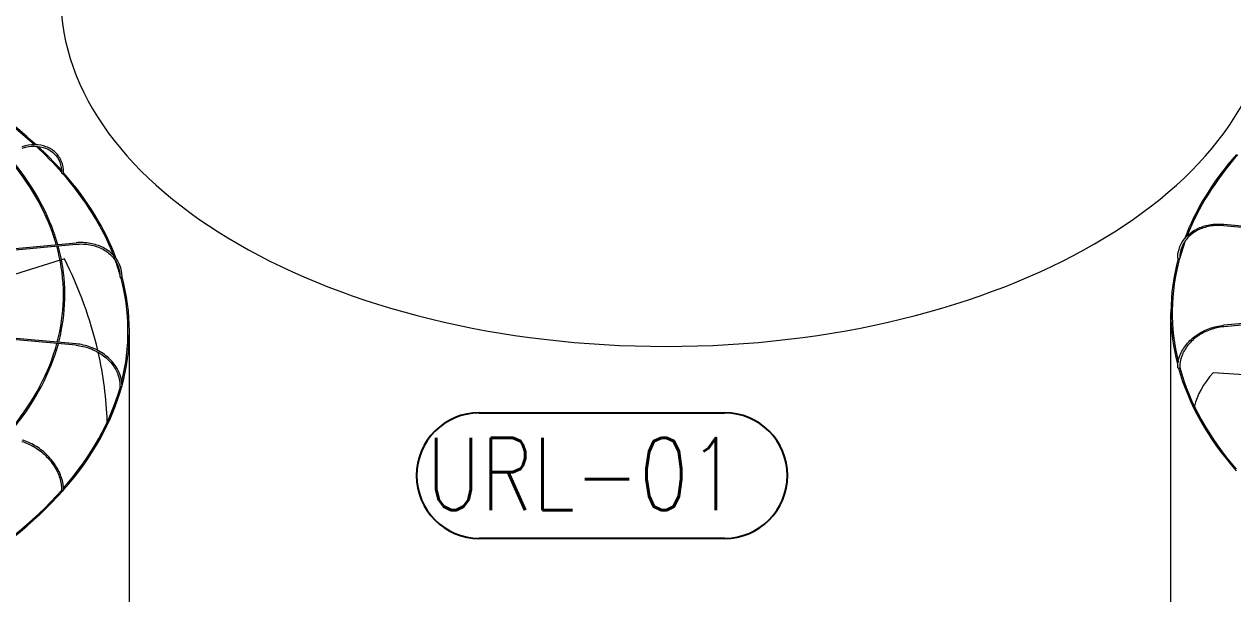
# Model space of a CAD drawing. Header units: millimetres. Extents: x -312439 to 477422, y -331570 to 212570.
# Drawn here: x 368443 to 370537, y 101079 to 102065 of the extents above; entities that cross this region are included whole.
import ezdxf

# ---------------------------------------------------------------- set-up
doc = ezdxf.new("R2010")
doc.units = ezdxf.units.MM
doc.layers.add('ARCONDTEXTO', color=4, linetype='Continuous')
doc.styles.add('ROMANS', font='romans.shx', dxfattribs={"height": 187.5})

msp = doc.modelspace()

# ---------------------------------------------------------------- linework, layer by layer
at = {"color": 3, "linetype": 'Continuous', "lineweight": 0, "extrusion": (-1.11022e-16, 0.816497, 0.57735)}
for p, q in [((370520.774, 101716.258), (371373.628, 101638.27)), ((370520.997, 101718.697), (371374.085, 101640.688)), ((367679.949, 101608.541), (368533.037, 101686.55)), ((367680.406, 101606.123), (368533.26, 101684.111)), ((368512.82, 101658.709), (368507.729, 101657.114)), ((368505.377, 101656.378), (368279.85, 101585.726)), ((371374.432, 101621.768), (370520.774, 101543.707)), ((371375.155, 101619.375), (370520.997, 101541.268)), ((368533.037, 101509.12), (367678.879, 101587.227)), ((368533.26, 101511.559), (367679.602, 101589.621)), ((370429.376, 101002.511), (370429.376, 101565.4)), ((368625.524, 100970.364), (368625.524, 101533.252)), ((370588.721, 101456.079), (370502.559, 101461.575))]:
    msp.add_line(p, q, dxfattribs=at)
at = {"color": 1}
for points in [[(369231.57, 101392.322), (369656.454, 101392.322)], [(369656.454, 101174.916), (369231.57, 101174.916)]]:
    msp.add_lwpolyline(points, dxfattribs=at)
for centre, start, end in [((369231.57, 101283.619), 90, 270), ((369656.454, 101283.619), 270, 90)]:
    msp.add_arc(centre, 108.703, start, end, dxfattribs=at)
at = {"color": 3, "linetype": 'Continuous', "lineweight": 0}
for centre, major_axis, ratio, start_param, end_param in [((369555.29, 102112.671), (-1048.768, 0), 0.57735027, 0, 3.14159265), ((367576.756, 101533.252), (-1046.319, 0), 0.57735027, 3.70570419, 3.9258203), ((367576.756, 101533.252), (-1048.768, 0), 0.57735027, 3.70411228, 3.92650775), ((367576.756, 101533.252), (-1046.319, 0), 0.57735027, 3.61515195, 3.70067928), ((367576.756, 101533.252), (-1048.768, 0), 0.57735027, 3.61992048, 3.69877001), ((371478.144, 101565.4), (-1048.768, 0), 0.57735027, 5.81359811, 6.07011802), ((371478.144, 101565.4), (-1046.319, 0), 0.57735027, 5.81336511, 6.06128621), ((368509.145, 101807.415), (-1.225, 0.021), 0.57151893, 0, 0.48093441), ((368509.145, 101807.415), (-1.225, 0.021), 0.57151893, 0.48093441, 2.05173073), ((367576.756, 101533.252), (-1046.319, 0), 0.57735027, 3.3609423, 3.61148113), ((368510.237, 101807.736), (-1.225, 0), 0.57735027, 1.51847105, 3.14159265), ((367576.756, 101533.252), (-1048.768, 0), 0.57735027, 3.35086888, 3.61231471), ((371478.144, 101565.4), (-1046.319, 0), 0.57735027, 6.07532621, 6.12502314), ((367576.851, 101365.497), (1010.388, -32.497), 0.79709982, 0.20844184, 0.41264052), ((371478.144, 101565.4), (-1048.768, 0), 0.57735027, 6.12772105, 6.43448057), ((371478.144, 101565.4), (-1046.319, 0), 0.57735027, 6.1272654, 6.42392093), ((370442.46, 101659.817), (1.225, 0), 0.57735027, 3.14159265, 5.07887352), ((370443.669, 101659.706), (1.225, 0.023), 0.57529521, 4.54449158, 6.11528791), ((370443.669, 101659.706), (1.225, 0.023), 0.57529521, 6.11528791, 6.28318531), ((367576.756, 101533.252), (-1046.319, 0), 0.57735027, 3.30554955, 3.34466555), ((368610.364, 101627.558), (-1.225, 0.023), 0.57529521, 0, 0.1678974), ((368610.364, 101627.558), (-1.225, 0.023), 0.57529521, 0.1678974, 1.73869372), ((367576.756, 101533.252), (-1046.319, 0), 0.57735027, 2.9973499, 3.29716571), ((368611.574, 101627.669), (-1.225, 0), 0.57735027, 1.20431179, 3.14159265), ((367576.756, 101533.252), (-1048.768, 0), 0.57735027, 2.98561554, 3.29783032), ((367576.851, 101365.497), (1010.388, -32.497), 0.79709982, 0.05380476, 0.20420122), ((370442.46, 101470.483), (1.225, 0), 0.57735027, 3.14159265, 5.39303278), ((371478.144, 101565.4), (-1048.768, 0), 0.57735027, 0.1585854, 0.46892864), ((370443.669, 101470.594), (1.225, 0.023), 0.57926583, 4.8585762, 6.28318531), ((371478.144, 101565.4), (-1046.319, 0), 0.57735027, 0.15790655, 0.46457773), ((371478.049, 101399.355), (-1010.701, -20.593), 0.30331876, 6.01219977, 6.20271663), ((367576.756, 101533.252), (-1046.319, 0), 0.57735027, 2.6752935, 2.98289949), ((367576.756, 101533.252), (-1048.768, 0), 0.57735027, 2.67086857, 2.98332964), ((368610.364, 101438.446), (-1.225, 0.023), 0.57926583, 0, 1.42460911), ((368611.574, 101438.335), (-1.225, 0), 0.57735027, 0.89015252, 3.14159265), ((367576.756, 101533.252), (-1046.319, 0), 0.57735027, 2.35898226, 2.6687056), ((367576.756, 101533.252), (-1048.768, 0), 0.57735027, 2.35667794, 2.66891462), ((368509.145, 101258.59), (-1.225, 0.021), 0.58304212, 0, 1.10944839), ((368510.237, 101258.269), (-1.225, 0), 0.57735027, 0.57599326, 3.14159265)]:
    msp.add_ellipse(centre, major_axis=major_axis, ratio=ratio, start_param=start_param, end_param=end_param, dxfattribs=at)
for points, knots in [([(368511.461, 101807.736), (368511.461, 101814.665), (368510.263, 101821.264), (368505.562, 101833.141), (368502.057, 101838.416), (368493.095, 101847.083), (368487.641, 101850.473), (368475.358, 101855.038), (368468.531, 101856.214), (368454.178, 101856.265), (368446.654, 101855.141), (368439.142, 101852.931)], [4.71238898, 4.71238898, 4.71238898, 4.71238898, 5.02654825, 5.02654825, 5.34070751, 5.34070751, 5.65486678, 5.65486678, 5.96902604, 5.96902604, 6.28318531, 6.28318531, 6.28318531, 6.28318531]), ([(368439.833, 101850.581), (368447.096, 101852.718), (368454.345, 101853.785), (368468.082, 101853.693), (368474.566, 101852.534), (368486.135, 101848.134), (368491.217, 101844.895), (368499.514, 101836.663), (368502.73, 101831.669), (368506.991, 101820.377), (368508.033, 101814.08), (368507.921, 101807.436)], [6.28318531, 6.28318531, 6.28318531, 6.28318531, 6.60045335, 6.60045335, 6.91772139, 6.91772139, 7.23498943, 7.23498943, 7.55225747, 7.55225747, 7.86952551, 7.86952551, 7.86952551, 7.86952551]), ([(368498.87, 101683.426), (368496.848, 101690.507), (368494.58, 101697.565), (368475.116, 101752.064), (368446.989, 101798.227), (368408.678, 101841.416)], [2.519571261, 2.519571261, 2.519571261, 2.519571261, 2.559550642, 2.559550642, 2.829500903, 2.829500903, 2.829500903, 2.829500903]), ([(368501.352, 101683.653), (368499.238, 101691.094), (368496.856, 101698.51), (368477.23, 101753.211), (368449.248, 101799.18), (368411.274, 101842.18)], [2.518738954, 2.518738954, 2.518738954, 2.518738954, 2.560443172, 2.560443172, 2.827714195, 2.827714195, 2.827714195, 2.827714195]), ([(370441.235, 101659.817), (370441.235, 101666.761), (370442.566, 101673.591), (370447.762, 101686.334), (370451.624, 101692.244), (370461.481, 101702.558), (370467.474, 101706.961), (370480.991, 101713.844), (370488.514, 101716.323), (370504.36, 101719.13), (370512.68, 101719.458), (370520.997, 101718.697)], [4.71238898, 4.71238898, 4.71238898, 4.71238898, 5.02654825, 5.02654825, 5.34070751, 5.34070751, 5.65486678, 5.65486678, 5.96902604, 5.96902604, 6.28318531, 6.28318531, 6.28318531, 6.28318531]), ([(370520.774, 101716.258), (370512.713, 101716.995), (370504.657, 101716.666), (370489.364, 101713.913), (370482.13, 101711.49), (370469.207, 101704.808), (370463.52, 101700.55), (370454.245, 101690.636), (370450.659, 101684.982), (370445.921, 101672.831), (370444.77, 101666.335), (370444.894, 101659.729)], [0, 0, 0, 0, 0.31726804, 0.31726804, 0.63453608, 0.63453608, 0.95180412, 0.95180412, 1.26907216, 1.26907216, 1.5863402, 1.5863402, 1.5863402, 1.5863402]), ([(368500.596, 101514.546), (368502.202, 101520.617), (368503.628, 101526.703), (368514.929, 101582.041), (368513.132, 101632.065), (368499.545, 101681.028)], [2.204619764, 2.204619764, 2.204619764, 2.204619764, 2.238829514, 2.238829514, 2.515060108, 2.515060108, 2.515060108, 2.515060108]), ([(368503.07, 101514.32), (368504.754, 101520.72), (368506.241, 101527.137), (368517.346, 101582.632), (368515.487, 101632.486), (368502.023, 101681.254)], [2.205366155, 2.205366155, 2.205366155, 2.205366155, 2.241163262, 2.241163262, 2.514260549, 2.514260549, 2.514260549, 2.514260549]), ([(368612.799, 101627.669), (368612.799, 101634.613), (368611.467, 101641.443), (368606.272, 101654.186), (368602.41, 101660.096), (368592.553, 101670.41), (368586.56, 101674.814), (368573.043, 101681.696), (368565.519, 101684.176), (368549.674, 101686.983), (368541.354, 101687.311), (368533.037, 101686.55)], [4.71238898, 4.71238898, 4.71238898, 4.71238898, 5.02654825, 5.02654825, 5.34070751, 5.34070751, 5.65486678, 5.65486678, 5.96902604, 5.96902604, 6.28318531, 6.28318531, 6.28318531, 6.28318531]), ([(368533.26, 101684.111), (368541.321, 101684.848), (368549.377, 101684.518), (368564.67, 101681.765), (368571.904, 101679.343), (368584.827, 101672.661), (368590.514, 101668.403), (368599.788, 101658.489), (368603.375, 101652.834), (368608.113, 101640.683), (368609.264, 101634.188), (368609.14, 101627.581)], [6.28318531, 6.28318531, 6.28318531, 6.28318531, 6.60045335, 6.60045335, 6.91772139, 6.91772139, 7.23498943, 7.23498943, 7.55225747, 7.55225747, 7.86952551, 7.86952551, 7.86952551, 7.86952551]), ([(370441.235, 101470.483), (370441.235, 101477.427), (370442.566, 101484.483), (370447.741, 101498.122), (370451.583, 101504.704), (370461.392, 101516.762), (370467.357, 101522.236), (370480.825, 101531.558), (370488.327, 101535.403), (370504.144, 101541.098), (370512.457, 101542.946), (370520.774, 101543.707)], [4.71238898, 4.71238898, 4.71238898, 4.71238898, 5.02654825, 5.02654825, 5.34070751, 5.34070751, 5.65486678, 5.65486678, 5.96902604, 5.96902604, 6.28318531, 6.28318531, 6.28318531, 6.28318531]), ([(370520.997, 101541.268), (370512.936, 101540.53), (370504.872, 101538.727), (370489.55, 101533.167), (370482.295, 101529.411), (370469.322, 101520.331), (370463.607, 101515.007), (370454.284, 101503.337), (370450.678, 101496.992), (370445.921, 101483.921), (370444.77, 101477.199), (370444.894, 101470.617)], [0, 0, 0, 0, 0.31726804, 0.31726804, 0.63453608, 0.63453608, 0.95180412, 0.95180412, 1.26907216, 1.26907216, 1.5863402, 1.5863402, 1.5863402, 1.5863402]), ([(368411.457, 101353.436), (368415.573, 101358.152), (368419.568, 101362.903), (368460.526, 101413.479), (368486.356, 101462.268), (368499.951, 101512.146)], [1.889456602, 1.889456602, 1.889456602, 1.889456602, 1.918834976, 1.918834976, 2.200108517, 2.200108517, 2.200108517, 2.200108517]), ([(368414.043, 101352.676), (368418.244, 101357.51), (368422.319, 101362.382), (368463.148, 101413.105), (368488.876, 101461.945), (368502.428, 101511.919)], [1.891212574, 1.891212574, 1.891212574, 1.891212574, 1.921163042, 1.921163042, 2.200887841, 2.200887841, 2.200887841, 2.200887841]), ([(368612.799, 101438.335), (368612.799, 101445.28), (368611.468, 101452.336), (368606.293, 101465.975), (368602.451, 101472.557), (368592.642, 101484.615), (368586.677, 101490.089), (368573.208, 101499.41), (368565.706, 101503.255), (368549.89, 101508.95), (368541.577, 101510.799), (368533.26, 101511.559)], [4.71238898, 4.71238898, 4.71238898, 4.71238898, 5.02654825, 5.02654825, 5.34070751, 5.34070751, 5.65486678, 5.65486678, 5.96902604, 5.96902604, 6.28318531, 6.28318531, 6.28318531, 6.28318531]), ([(368533.037, 101509.12), (368541.098, 101508.383), (368549.162, 101506.579), (368564.484, 101501.019), (368571.739, 101497.264), (368584.712, 101488.183), (368590.427, 101482.86), (368599.75, 101471.189), (368603.356, 101464.844), (368608.113, 101451.774), (368609.264, 101445.051), (368609.14, 101438.469)], [0, 0, 0, 0, 0.31726804, 0.31726804, 0.63453608, 0.63453608, 0.95180412, 0.95180412, 1.26907216, 1.26907216, 1.5863402, 1.5863402, 1.5863402, 1.5863402]), ([(368511.461, 101258.269), (368511.461, 101265.198), (368510.265, 101272.456), (368505.615, 101286.936), (368502.163, 101294.156), (368493.346, 101307.871), (368487.982, 101314.364), (368475.86, 101326.001), (368469.103, 101331.143), (368454.845, 101339.583), (368447.346, 101342.879), (368439.833, 101345.089)], [4.71238898, 4.71238898, 4.71238898, 4.71238898, 5.02654825, 5.02654825, 5.34070751, 5.34070751, 5.65486678, 5.65486678, 5.96902604, 5.96902604, 6.28318531, 6.28318531, 6.28318531, 6.28318531]), ([(368439.142, 101342.739), (368446.405, 101340.602), (368453.679, 101337.397), (368467.512, 101329.166), (368474.068, 101324.141), (368485.799, 101312.776), (368490.972, 101306.439), (368499.414, 101293.097), (368502.681, 101286.094), (368506.991, 101272.136), (368508.033, 101265.185), (368507.921, 101258.61)], [0, 0, 0, 0, 0.31726804, 0.31726804, 0.63453608, 0.63453608, 0.95180412, 0.95180412, 1.26907216, 1.26907216, 1.5863402, 1.5863402, 1.5863402, 1.5863402])]:
    msp.add_open_spline(points, degree=3, knots=knots, dxfattribs=at)

# ---------------------------------------------------------------- texts
at = {"layer": 'ARCONDTEXTO', "color": 3, "linetype": 'Continuous', "lineweight": -3, "style": 'ROMANS', "width": 0.8}
msp.add_text('URL-01', height=125, dxfattribs=at).set_placement((369139.821, 101223.896))

doc.saveas('drawing.dxf')
